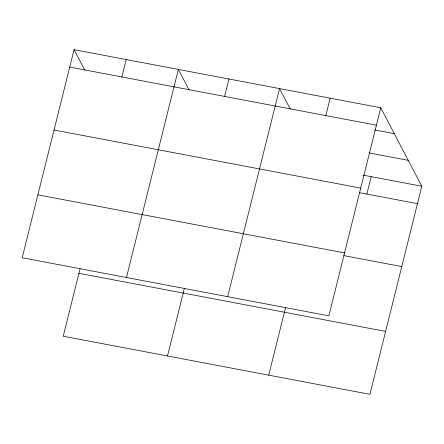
<?xml version="1.0" encoding="UTF-8"?>
<svg xmlns="http://www.w3.org/2000/svg" width="444" height="444" viewBox="0 0 444 444"><rect width="100%" height="100%" fill="white"/><g stroke="black" fill="none" stroke-linecap="round" stroke-linejoin="round"><path stroke-width="0.67" d="M74.081 49.673L22.2 257.753L328.882 315.851L380.758 107.77L74.081 49.673L84.854 70.274M121.872 76.967L126.218 59.552M80.081 268.681L63.242 336.23L369.919 394.328L421.8 186.247L380.758 107.77M126.473 277.506L178.349 69.425L189.122 90.027M224.609 96.426L228.954 79.01M167.51 355.983L184.354 288.434M227.678 296.675L279.554 88.6L290.326 109.196M325.813 115.601L330.158 98.185M268.714 375.152L285.559 307.603M366.855 194.078L371.201 176.662M69.736 67.088L376.418 125.186M374.736 129.959L394.305 133.666M369.125 152.936L408.258 160.351M363.103 175.13L421.8 186.247M54.051 130.009L360.728 188.106M359.435 192.668L417.46 203.663M37.89 194.833L344.566 252.93M343.745 255.589L401.77 266.583M78.927 273.31L385.608 331.407"/></g></svg>
